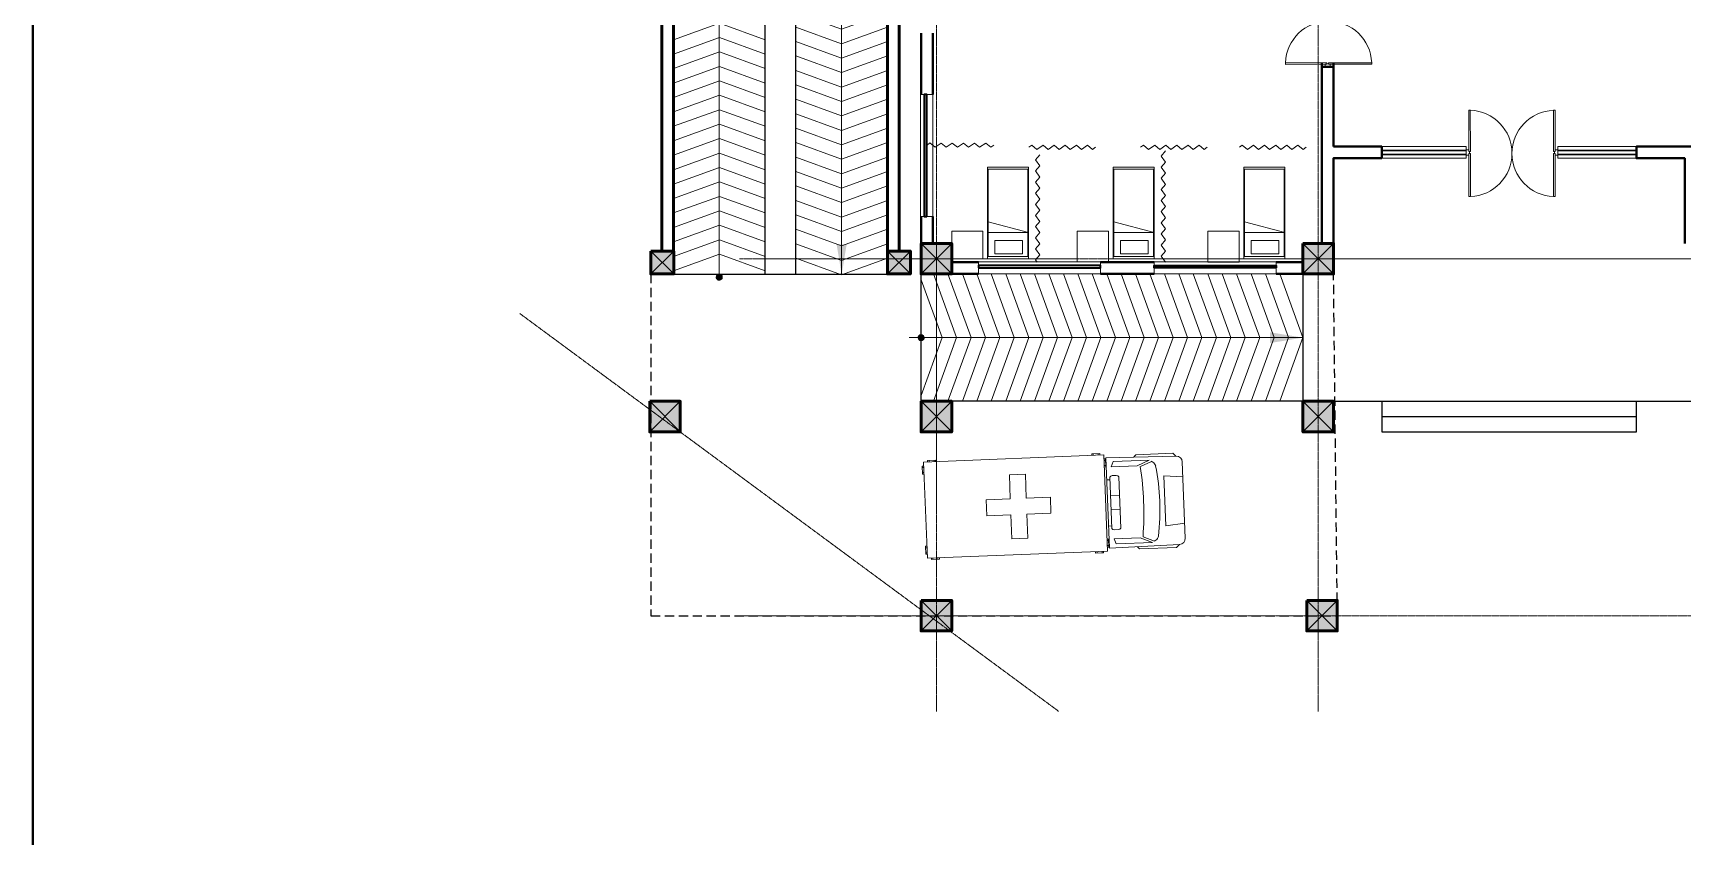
# Model space of a CAD drawing. Header units: millimetres. Extents: x 2399484 to 3337895, y 3598750 to 3969149.
# Drawn here: x 2419715 to 2452107, y 3743157 to 3758939 of the extents above; entities that cross this region are included whole.
import ezdxf

# ---------------------------------------------------------------- set-up
doc = ezdxf.new("R2010")
doc.units = ezdxf.units.MM
doc.header["$MEASUREMENT"] = 0
doc.linetypes.add('CENTER', pattern=[2, 1.25, -0.25, 0.25, -0.25])
doc.linetypes.add('DASHED', pattern=[0.75, 0.5, -0.25])
for name, color, linetype, lineweight in [('0newfurnture', 30, 'Continuous', 15), ('centreline', 52, 'CENTER', 5), ('Column-0.5', 14, 'Continuous', 50), ('Dimension- 0.15', 114, 'Continuous', 15), ('door', 41, 'Continuous', 5), ('Door Opening-0.09', 253, 'Continuous', 9), ('Furniture Hospital-0.09', 44, 'Continuous', 9), ('Hatch', 9, 'Continuous', 9), ('hatch-1', 53, 'Continuous', 15), ('Sill Level', 140, 'Continuous', 20), ('stairs', 6, 'Continuous', 25), ('WALL 0.2', 7, 'Continuous', 20), ('wall 0.4', 7, 'Continuous', 40), ('Wall-0.5', 7, 'Continuous', 50), ('WINDOW', 152, 'Continuous', 30), ('Windows Plan', 152, 'Continuous', 35)]:
    doc.layers.add(name, color=color, linetype=linetype, lineweight=lineweight)
doc.styles.get("Standard").update_dxf_attribs({"font": 'arial.ttf'})
doc.linetypes.add('ZIGZAG', pattern='A,0.0001,-0.2,[131,ltypeshp.shx,S=0.2,R=0,X=-0.2,Y=0],-0.4,[131,ltypeshp.shx,S=0.2,R=180,X=0.2,Y=0],-0.2', length=0.8001)
doc.dimstyles.get("Standard").update_dxf_attribs({"dimtxt": 500, "dimasz": 100, "dimexe": 100, "dimexo": 200, "dimgap": 0.09, "dimtad": 0, "dimtoh": 1, "dimdec": 0, "dimzin": 0, "dimdsep": 46, "dimtxsty": 'Standard', "dimblk": 'DOT', "dimcen": 0, "dimclrd": 256, "dimclre": 256, "dimclrt": 256, "dimadec": 0, "dimazin": 0, "dimtfac": 1, "dimtdec": 0, "dimtofl": 0, "dimtmove": 0, "dimatfit": 3, "dimfxl": 1, "dimtolj": 1, "dimtzin": 0, "dimlwd": -1, "dimlwe": -1, "dimarcsym": 1})

# ---------------------------------------------------------------- blocks, each defined once
blk = doc.blocks.new('A$C01AF3ADE')
at = {"layer": 'Furniture Hospital-0.09'}
for p, q in [((135, 990), (55, 990)), ((55, 990), (55, 975)), ((70, 990), (70, 975)), ((120, 975), (120, 990)), ((135, 975), (135, 990)), ((1695, 975), (1695, 990)), ((1695, 990), (1775, 990)), ((1710, 975), (1710, 990)), ((1760, 990), (1760, 975)), ((1775, 990), (1775, 975)), ((0, 935), (0, 855)), ((15, 935), (0, 935)), ((15, 920), (0, 920)), ((0, 870), (15, 870)), ((0, 855), (15, 855)), ((15, 975), (1815, 975)), ((15, 15), (15, 975)), ((1815, 975), (1815, 15)), ((1815, 935), (1830, 935)), ((1815, 920), (1830, 920)), ((1830, 870), (1815, 870)), ((1830, 855), (1815, 855)), ((1830, 935), (1830, 855)), ((1835, 945), (2536, 936)), ((1835, 45), (1835, 945)), ((1885, 855), (1905, 905)), ((2145, 855), (1885, 855)), ((1905, 905), (2265, 905)), ((2115, 945), (2135, 965)), ((2135, 965), (2505, 965)), ((2265, 905), (2145, 855)), ((2175, 845), (2288, 893)), ((2285, 895), (2301, 885)), ((2505, 965), (2534, 936)), ((2595, 876), (2595, 114)), ((865, 815), (1025, 815)), ((865, 575), (865, 815)), ((1025, 815), (1025, 575)), ((1835, 725), (1865, 725)), ((1865, 751), (1875, 761)), ((1865, 750), (1865, 240)), ((1875, 761), (1890, 766)), ((1890, 766), (1930, 766)), ((1945, 761), (1930, 766)), ((1955, 751), (1945, 761)), ((1955, 750), (1955, 240)), ((2405, 745), (2595, 725)), ((2405, 745), (2405, 245)), ((625, 575), (865, 575)), ((625, 415), (625, 575)), ((1025, 575), (1265, 575)), ((1265, 575), (1265, 415)), ((1955, 565), (1865, 565)), ((865, 415), (625, 415)), ((865, 175), (865, 415)), ((1025, 415), (1025, 175)), ((1265, 415), (1025, 415)), ((1955, 425), (1865, 425)), ((1025, 175), (865, 175)), ((1835, 265), (1865, 265)), ((1865, 240), (1875, 230)), ((1875, 230), (1890, 225)), ((1890, 225), (1930, 225)), ((1945, 230), (1930, 225)), ((1955, 240), (1945, 230)), ((2405, 245), (2595, 265)), ((0, 135), (15, 135)), ((0, 55), (0, 135)), ((0, 120), (15, 120)), ((15, 70), (0, 70)), ((15, 55), (0, 55)), ((1815, 15), (15, 15)), ((55, 0), (55, 15)), ((135, 0), (55, 0)), ((70, 0), (70, 15)), ((120, 15), (120, 0)), ((135, 15), (135, 0)), ((1695, 15), (1695, 0)), ((1695, 0), (1775, 0)), ((1710, 15), (1710, 0)), ((1760, 0), (1760, 15)), ((1775, 0), (1775, 15)), ((1830, 135), (1815, 135)), ((1830, 120), (1815, 120)), ((1815, 70), (1830, 70)), ((1815, 55), (1830, 55)), ((1830, 55), (1830, 135)), ((1835, 45), (2536, 54)), ((1885, 135), (1905, 85)), ((2145, 135), (1885, 135)), ((1905, 85), (2265, 85)), ((2115, 45), (2135, 25)), ((2135, 25), (2505, 25)), ((2265, 85), (2145, 135)), ((2175, 145), (2288, 97)), ((2285, 95), (2301, 105)), ((2505, 25), (2534, 54))]:
    blk.add_line(p, q, dxfattribs=at)
for centre, radius, start, end in [((-878, 495), 3072, 353.459, 6.541), ((2269, 834), 60, 10.7953, 57.5288), ((103, 495), 2252, 351.0441, 8.9559), ((2535, 876), 60, 0, 89.2462), ((2269, 156), 60, 302.4712, 349.2047), ((2535, 114), 60, 270.7538, 0)]:
    blk.add_arc(centre, radius, start, end, dxfattribs=at)
blk = doc.blocks.new('BED')
at = {"layer": 'Furniture Hospital-0.09'}
for p, q in [((-2.12, 0.475), (-2.12, -0.475)), ((-2.12, -0.475), (-2.12, 0.475)), ((-0.008, 0.475), (-2.12, 0.475)), ((-2.07, 0.475), (-2.07, -0.475)), ((-0.058, 0.455), (-2.07, 0.455)), ((-0.855, -0.455), (-0.61, 0.475)), ((-0.61, 0.475), (-0.61, -0.455)), ((-0.058, -0.475), (-0.058, 0.475)), ((-0.008, -0.475), (-0.008, 0.475)), ((-0.425, 0.336), (-0.426, -0.303)), ((-0.425, 0.336), (-0.121, 0.336)), ((-0.121, -0.303), (-0.121, 0.336)), ((-0.426, -0.303), (-0.121, -0.303)), ((-2.12, -0.475), (-0.008, -0.475)), ((-2.07, -0.455), (-0.058, -0.455))]:
    blk.add_line(p, q, dxfattribs=at)
blk = doc.blocks.new('MAIN DOOR')
at = {"layer": 'door', "ltscale": 1000}
for points in [[(2313.5, 188.5), (2347.4, 188.5), (2347.4, 187.3), (2313.5, 187.3)], [(2381.3, 188.5), (2348.9, 188.5), (2348.9, 187.3), (2381.3, 187.3)]]:
    blk.add_lwpolyline(points, close=True, dxfattribs=at)
for points in [[(2346.1, 190.6), (2346.1, 188.5)], [(2348.9, 188.1), (2347.4, 188.1), (2347.4, 188.5), (2346.1, 188.5), (2346.1, 190.6), (2350.2, 190.6)], [(2347.4, 188.1), (2348.9, 188.1), (2348.9, 188.5), (2350.2, 188.5), (2350.2, 190.6), (2346.1, 190.6)], [(2350.2, 190.6), (2350.2, 188.5)], [(2313.4, 120.7), (2347.3, 120.7), (2347.3, 121.9), (2313.4, 121.9), (2313.4, 120.7)], [(2348.8, 121.1), (2347.3, 121.1), (2347.3, 120.7), (2346, 120.7), (2346, 118.6), (2350.1, 118.6)], [(2347.3, 121.1), (2348.8, 121.1), (2348.8, 120.7), (2350.1, 120.7), (2350.1, 118.6), (2346, 118.6)], [(2346, 118.6), (2346, 120.7)], [(2381.3, 120.7), (2348.8, 120.7), (2348.8, 121.9), (2381.3, 121.9), (2381.3, 120.7)], [(2350.1, 118.6), (2350.1, 120.7)]]:
    blk.add_lwpolyline(points, dxfattribs=at)
at = {"layer": 'Door Opening-0.09', "ltscale": 1000}
for centre, start, end in [((2347.4, 188.5), 182.1168, 357.8826), ((2347.3, 120.7), 2.1167, 177.8826)]:
    blk.add_arc(centre, 33.9, start, end, dxfattribs=at)
at = {"layer": 'WINDOW', "ltscale": 5}
blk.add_line((2350.1, 190.6), (2350.1, 190.6), dxfattribs=at)
blk = doc.blocks.new('_Dot')
at = {"color": 0, "linetype": 'ByBlock', "lineweight": -2}
blk.add_line((-0.5, 0), (-1, 0), dxfattribs=at)
at = {"color": 0, "linetype": 'ByBlock', "lineweight": -3, "const_width": 0.5}
blk.add_lwpolyline([(-0.25, 0, 1), (0.25, 0, 1)], format="xyb", close=True, dxfattribs=at)
blk = doc.blocks.new('2ft column')
at = {"layer": 'Hatch', "ltscale": 5}
h = blk.add_hatch(color=256, dxfattribs=at)
h.dxf.hatch_style = 1
h.paths.add_polyline_path([(2207385, 4176559), (2207985, 4176559), (2207985, 4175959), (2207385, 4175959)])
at = {"layer": 'Column-0.5', "ltscale": 5}
blk.add_lwpolyline([(2207385, 4176559), (2207985, 4176559), (2207985, 4175959), (2207385, 4175959)], close=True, dxfattribs=at)
at = {"layer": 'Defpoints', "ltscale": 5}
for points in [[(2207985, 4176559), (2207385, 4175959)], [(2207985, 4175959), (2207385, 4176559)]]:
    blk.add_lwpolyline(points, dxfattribs=at)
blk = doc.blocks.new('main grid')
at = {"layer": 'centreline', "ltscale": 5}
for p, q in [((2518911, 4018930), (2518911, 3987284)), ((2526411, 4018930), (2526411, 3987284)), ((2559388, 3996172), (2515045, 3996172)), ((2559988, 3996172), (2515645, 3996172)), ((2533911, 3989164), (2515100, 3989164))]:
    blk.add_line(p, q, dxfattribs=at)
blk.add_lwpolyline([(2510725, 3995097), (2521316, 3987284)], dxfattribs=at)
at = {"layer": 'Hatch'}
for p in [(311226, -180087), (318726, -180087), (305895, -183187), (311226, -183187), (318726, -183187), (311226, -187095), (318801, -187095)]:
    blk.add_blockref('2ft column', p, dxfattribs=at)
blk = doc.blocks.new('w1')
at = {"layer": 'Sill Level'}
blk.add_lwpolyline([(2460641, 3827503), (2460641, 3825103), (2460401, 3825103), (2460401, 3827503)], close=True, dxfattribs=at)
at = {"layer": 'Windows Plan'}
blk.add_lwpolyline([(2460521, 3825103), (2460521, 3827503), (2460473, 3827503), (2460473, 3825103)], close=True, dxfattribs=at)
blk = doc.blocks.new('RAMP23')
at = {"layer": 'Dimension- 0.15', "ltscale": 5}
h = blk.add_hatch(dxfattribs=at)
h.set_pattern_fill('ANSI31', color=256, scale=25.555556, angle=90)
h.set_pattern_definition([(135, (1623697.9227, 1877740.101), (-2.258813329, -2.258813329), [])])
h.paths.add_polyline_path([(2418321, 3996255), (2418380, 3996255), (2418380, 3996196, -0.414214)])
h.paths.add_polyline_path([(2418321, 3996255, -0.414214), (2418380, 3996314), (2418380, 3996255)])
h.paths.add_polyline_path([(2418380, 3996255), (2418380, 3996314, -0.414214), (2418439, 3996255)])
h.paths.add_polyline_path([(2418380, 3996196), (2418380, 3996255), (2418439, 3996255, -0.414214)])
blk.add_lwpolyline([(2418984, 4012016), (2418984, 4013523), (2420784, 4013523), (2420784, 4012700)], dxfattribs=at)
blk.add_circle((2418380, 3996255), 59.1, dxfattribs=at)
at = {"layer": 'hatch-1', "color": 4, "lineweight": 0, "ltscale": 5}
for points in [[(2417484, 4012256), (2418384, 4012583), (2419284, 4012256)], [(2419884, 4012503), (2420784, 4012177), (2421684, 4012503)], [(2420447, 4012583), (2420784, 4012460), (2421122, 4012583)], [(2417484, 4011973), (2418384, 4012299), (2419284, 4011973)], [(2419884, 4012220), (2420784, 4011893), (2421684, 4012220)], [(2417484, 4011689), (2418384, 4012016), (2419284, 4011689)], [(2417484, 4011406), (2418384, 4011732), (2419284, 4011406)], [(2419782, 4011938), (2420784, 4011574), (2421787, 4011938)], [(2419884, 4011936), (2420784, 4011610), (2421684, 4011936)], [(2417484, 4011122), (2418384, 4011449), (2419284, 4011122)], [(2419884, 4011653), (2420784, 4011326), (2421684, 4011653)], [(2417484, 4010839), (2418384, 4011165), (2419284, 4010839)], [(2419884, 4011369), (2420784, 4011043), (2421684, 4011369)], [(2419884, 4011086), (2420784, 4010759), (2421684, 4011086)], [(2417484, 4010555), (2418384, 4010882), (2419284, 4010555)], [(2419884, 4010802), (2420784, 4010476), (2421684, 4010802)], [(2417484, 4010272), (2418384, 4010598), (2419284, 4010272)], [(2419884, 4010519), (2420784, 4010192), (2421684, 4010519)], [(2417484, 4009988), (2418384, 4010315), (2419284, 4009988)], [(2419884, 4010235), (2420784, 4009909), (2421684, 4010235)], [(2417484, 4009705), (2418384, 4010031), (2419284, 4009705)], [(2419884, 4009952), (2420784, 4009625), (2421684, 4009952)], [(2417484, 4009421), (2418384, 4009748), (2419284, 4009421)], [(2417484, 4009138), (2418384, 4009464), (2419284, 4009138)], [(2419884, 4009668), (2420784, 4009342), (2421684, 4009668)], [(2417484, 4008854), (2418384, 4009181), (2419284, 4008854)], [(2419884, 4009385), (2420784, 4009058), (2421684, 4009385)], [(2417484, 4008571), (2418384, 4008897), (2419284, 4008571)], [(2419884, 4009101), (2420784, 4008775), (2421684, 4009101)], [(2419884, 4008818), (2420784, 4008491), (2421684, 4008818)], [(2417484, 4008287), (2418384, 4008614), (2419284, 4008287)], [(2419884, 4008534), (2420784, 4008208), (2421684, 4008534)], [(2417484, 4008004), (2418384, 4008330), (2419284, 4008004)], [(2419884, 4008251), (2420784, 4007924), (2421684, 4008251)], [(2417484, 4007721), (2418384, 4008047), (2419284, 4007721)], [(2419884, 4007967), (2420784, 4007641), (2421684, 4007967)], [(2417484, 4007437), (2418384, 4007763), (2419284, 4007437)], [(2419884, 4007684), (2420784, 4007357), (2421684, 4007684)], [(2417484, 4007154), (2418384, 4007480), (2419284, 4007154)], [(2417484, 4006870), (2418384, 4007196), (2419284, 4006870)], [(2419884, 4007400), (2420784, 4007074), (2421684, 4007400)], [(2417484, 4006587), (2418384, 4006913), (2419284, 4006587)], [(2419884, 4007117), (2420784, 4006791), (2421684, 4007117)], [(2417484, 4006303), (2418384, 4006629), (2419284, 4006303)], [(2419884, 4006833), (2420784, 4006507), (2421684, 4006833)], [(2419884, 4006550), (2420784, 4006224), (2421684, 4006550)], [(2417484, 4006020), (2418384, 4006346), (2419284, 4006020)], [(2419884, 4006266), (2420784, 4005940), (2421684, 4006266)], [(2417484, 4005736), (2418384, 4006062), (2419284, 4005736)], [(2419884, 4005983), (2420784, 4005657), (2421684, 4005983)], [(2417484, 4005453), (2418384, 4005779), (2419284, 4005453)], [(2419884, 4005699), (2420784, 4005373), (2421684, 4005699)], [(2417484, 4005169), (2418384, 4005495), (2419284, 4005169)], [(2419884, 4005416), (2420784, 4005090), (2421684, 4005416)], [(2417484, 4004886), (2418384, 4005212), (2419284, 4004886)], [(2417484, 4004602), (2418384, 4004928), (2419284, 4004602)], [(2419884, 4005132), (2420784, 4004806), (2421684, 4005132)], [(2417484, 4004319), (2418384, 4004645), (2419284, 4004319)], [(2419884, 4004849), (2420784, 4004523), (2421684, 4004849)], [(2417484, 4004035), (2418384, 4004361), (2419284, 4004035)], [(2419884, 4004565), (2420784, 4004239), (2421684, 4004565)], [(2419884, 4004282), (2420784, 4003956), (2421684, 4004282)], [(2417484, 4003752), (2418384, 4004078), (2419284, 4003752)], [(2417484, 4003752), (2418384, 4004078), (2419284, 4003752)], [(2419884, 4003998), (2420784, 4003672), (2421684, 4003998)], [(2417484, 4003468), (2418384, 4003794), (2419284, 4003468)], [(2419884, 4003715), (2420784, 4003389), (2421684, 4003715)], [(2417484, 4003185), (2418384, 4003511), (2419284, 4003185)], [(2419884, 4003431), (2420784, 4003105), (2421684, 4003431)], [(2417484, 4002901), (2418384, 4003228), (2419284, 4002901)], [(2419884, 4003148), (2420784, 4002822), (2421684, 4003148)], [(2417484, 4002618), (2418384, 4002944), (2419284, 4002618)], [(2417484, 4002334), (2418384, 4002661), (2419284, 4002334)], [(2419884, 4002864), (2420784, 4002538), (2421684, 4002864)], [(2417484, 4002051), (2418384, 4002377), (2419284, 4002051)], [(2419884, 4002581), (2420784, 4002255), (2421684, 4002581)], [(2417484, 4001767), (2418384, 4002094), (2419284, 4001767)], [(2419884, 4002298), (2420784, 4001971), (2421684, 4002298)], [(2419884, 4002014), (2420784, 4001688), (2421684, 4002014)], [(2417484, 4001484), (2418384, 4001810), (2419284, 4001484)], [(2419884, 4001731), (2420784, 4001404), (2421684, 4001731)], [(2417484, 4001200), (2418384, 4001527), (2419284, 4001200)], [(2419884, 4001447), (2420784, 4001121), (2421684, 4001447)], [(2417484, 4000917), (2418384, 4001243), (2419284, 4000917)], [(2419884, 4001164), (2420784, 4000837), (2421684, 4001164)], [(2417484, 4000633), (2418384, 4000960), (2419284, 4000633)], [(2419884, 4000880), (2420784, 4000554), (2421684, 4000880)], [(2417484, 4000350), (2418384, 4000676), (2419284, 4000350)], [(2417484, 4000066), (2418384, 4000393), (2419284, 4000066)], [(2419884, 4000597), (2420784, 4000270), (2421684, 4000597)], [(2417484, 3999783), (2418384, 4000109), (2419284, 3999783)], [(2419884, 4000313), (2420784, 3999987), (2421684, 4000313)], [(2417484, 3999499), (2418384, 3999826), (2419284, 3999499)], [(2419884, 4000030), (2420784, 3999703), (2421684, 4000030)], [(2419884, 3999746), (2420784, 3999420), (2421684, 3999746)], [(2417484, 3999216), (2418384, 3999542), (2419284, 3999216)], [(2419884, 3999463), (2420784, 3999136), (2421684, 3999463)], [(2417484, 3998932), (2418384, 3999259), (2419284, 3998932)], [(2419884, 3999179), (2420784, 3998853), (2421684, 3999179)], [(2417484, 3998649), (2418384, 3998975), (2419284, 3998649)], [(2419884, 3998896), (2420784, 3998569), (2421684, 3998896)], [(2417484, 3998365), (2418384, 3998692), (2419284, 3998365)], [(2419884, 3998612), (2420784, 3998286), (2421684, 3998612)], [(2417484, 3998082), (2418384, 3998408), (2419284, 3998082)], [(2417484, 3997798), (2418384, 3998125), (2419284, 3997798)], [(2419884, 3998329), (2420784, 3998002), (2421684, 3998329)], [(2417484, 3997515), (2418384, 3997841), (2419284, 3997515)], [(2419884, 3998045), (2420784, 3997719), (2421684, 3998045)], [(2417484, 3997231), (2418384, 3997558), (2419284, 3997231)], [(2419884, 3997762), (2420784, 3997435), (2421684, 3997762)], [(2419884, 3997478), (2420784, 3997152), (2421684, 3997478)], [(2417484, 3996948), (2418384, 3997274), (2419284, 3996948)], [(2419884, 3997195), (2420784, 3996868), (2421684, 3997195)], [(2417484, 3996664), (2418384, 3996991), (2419284, 3996664)], [(2419884, 3996911), (2420784, 3996585), (2421684, 3996911)], [(2417484, 3996381), (2418384, 3996707), (2419284, 3996381)], [(2417484, 3996381), (2418384, 3996707), (2419284, 3996381)], [(2419884, 3996628), (2420784, 3996301), (2421684, 3996628)]]:
    blk.add_lwpolyline(points, dxfattribs=at)
at = {"layer": 'stairs', "ltscale": 5}
for points in [[(2417484, 4012583), (2421684, 4012583)], [(2419284, 3996313), (2419284, 4012583)], [(2419884, 3996313), (2419884, 4012583)], [(2417484, 3996313), (2421684, 3996313)]]:
    blk.add_lwpolyline(points, dxfattribs=at)
at = {"layer": 'WALL 0.2', "ltscale": 5}
for points in [[(2417484, 4014613), (2421684, 4014613)], [(2417484, 4014383), (2421684, 4014383)]]:
    blk.add_lwpolyline(points, dxfattribs=at)
at = {"layer": 'Wall-0.5', "ltscale": 5}
for points in [[(2417254, 3996768), (2417484, 3996768), (2417484, 4014613), (2417254, 4014613)], [(2421684, 3996768), (2421914, 3996768), (2421914, 4014613), (2421684, 4014613)]]:
    blk.add_lwpolyline(points, close=True, dxfattribs=at)
at = {"layer": 'Hatch', "xscale": 0.75, "yscale": 0.75, "zscale": 0.75}
for p in [(761496, 880614), (766146, 880614), (761496, 873271), (766146, 873271), (761496, 864349), (766146, 864349)]:
    blk.add_blockref('2ft column', p, dxfattribs=at)
at = {"layer": 'Dimension- 0.15', "ltscale": 5}
for points, override in [([(2420784, 3996301), (2420784, 4012700)], {"dimasz": 600, "dimfxl": 500, "dimfxlon": 1}), ([(2418384, 4012016), (2418380, 3996313)], {"dimasz": 600, "dimgap": 0.09, "dimtad": 0, "dimfxl": 500, "dimfxlon": 1})]:
    blk.add_leader(points, dimstyle='Standard', override=override, dxfattribs=at)
blk = doc.blocks.new('TSK')
at = {"layer": 'Dimension- 0.15', "ltscale": 5}
blk.add_lwpolyline([(2428774, 3988106), (2428774, 3981360)], dxfattribs=at)
at = {"layer": 'hatch-1', "color": 4, "lineweight": 0, "ltscale": 5}
for points in [[(2427524, 3988644), (2428774, 3989097), (2430024, 3988644)], [(2427524, 3988360), (2428774, 3988814), (2430024, 3988360)], [(2427524, 3988077), (2428774, 3988530), (2430024, 3988077)], [(2427524, 3987793), (2428774, 3988247), (2430024, 3987793)], [(2427524, 3987510), (2428774, 3987963), (2430024, 3987510)], [(2427524, 3987226), (2428774, 3987680), (2430024, 3987226)], [(2427524, 3986943), (2428774, 3987396), (2430024, 3986943)], [(2427524, 3986659), (2428774, 3987113), (2430024, 3986659)], [(2427524, 3986376), (2428774, 3986829), (2430024, 3986376)], [(2427524, 3986092), (2428774, 3986546), (2430024, 3986092)], [(2427524, 3985809), (2428774, 3986262), (2430024, 3985809)], [(2427524, 3985525), (2428774, 3985979), (2430024, 3985525)], [(2427524, 3985242), (2428774, 3985695), (2430024, 3985242)], [(2427524, 3984959), (2428774, 3985412), (2430024, 3984959)], [(2427524, 3984675), (2428774, 3985128), (2430024, 3984675)], [(2427524, 3984392), (2428774, 3984845), (2430024, 3984392)], [(2427524, 3984108), (2428774, 3984561), (2430024, 3984108)], [(2427524, 3983825), (2428774, 3984278), (2430024, 3983825)], [(2427524, 3983541), (2428774, 3983994), (2430024, 3983541)], [(2427524, 3983258), (2428774, 3983711), (2430024, 3983258)], [(2427524, 3982974), (2428774, 3983427), (2430024, 3982974)], [(2427524, 3982691), (2428774, 3983144), (2430024, 3982691)], [(2427524, 3982407), (2428774, 3982860), (2430024, 3982407)], [(2427524, 3982124), (2428774, 3982577), (2430024, 3982124)], [(2427524, 3981840), (2428774, 3982293), (2430024, 3981840)], [(2427636, 3981597), (2428774, 3982010), (2429912, 3981597)]]:
    blk.add_lwpolyline(points, dxfattribs=at)
at = {"layer": 'Dimension- 0.15', "ltscale": 5}
blk.add_leader([(2428774, 3989097), (2428774, 3981360)], dimstyle='Standard', override={"dimasz": 650, "dimgap": 0.09, "dimtad": 0, "dimfxl": 500, "dimfxlon": 1}, dxfattribs=at)

msp = doc.modelspace()

# ---------------------------------------------------------------- hatches: boundary and pattern name
at = {"layer": 'Dimension- 0.15', "ltscale": 5}
h = msp.add_hatch(dxfattribs=at)
h.set_pattern_fill('ANSI31', color=256, scale=25.555556)
h.set_pattern_definition([(45, (318645.8875, 4548169.11), (-2.258813329, 2.258813329), [])])
h.paths.add_polyline_path([(2437161, 3752900.1), (2437161, 3752959.2), (2437101.9, 3752959.2, 0.4142136)])
h.paths.add_polyline_path([(2437161, 3752900.1, 0.4142136), (2437220.2, 3752959.2), (2437161, 3752959.2)])
h.paths.add_polyline_path([(2437161, 3752959.2), (2437220.2, 3752959.2, 0.4142136), (2437161, 3753018.4)])
h.paths.add_polyline_path([(2437101.9, 3752959.2), (2437161, 3752959.2), (2437161, 3753018.4, 0.4142136)])

# ---------------------------------------------------------------- linework, layer by layer
at = {"layer": 'centreline', "ltscale": 5}
for p, q in [((2437461, 3754809.2), (2437461, 3749636.6)), ((2440228.9, 3754509.2), (2434194.8, 3754509.2)), ((2441740.1, 3754509.2), (2440842.2, 3754509.2)), ((2484429.1, 3754509.2), (2441909.5, 3754509.2))]:
    msp.add_line(p, q, dxfattribs=at)
at = {"layer": 'Dimension- 0.15', "ltscale": 5}
msp.add_circle((2437161, 3752959.2), 59.1, dxfattribs=at)
at = {"layer": 'Furniture Hospital-0.09'}
for points in [[(2438286, 3754439.2), (2437761, 3754439.2), (2437761, 3755052.6), (2438374.4, 3755052.6), (2438374.4, 3754509.2)], [(2440228.9, 3754439.2), (2440228.9, 3755052.6), (2440842.2, 3755052.6), (2440842.2, 3754439.2), (2440686, 3754439.2)]]:
    msp.add_lwpolyline(points, dxfattribs=at)
msp.add_lwpolyline([(2442795.6, 3755052.6), (2443409, 3755052.6), (2443409, 3754439.2), (2442795.6, 3754439.2)], close=True, dxfattribs=at)
at = {"layer": 'stairs', "linetype": 'DASHED', "ltscale": 366}
msp.add_lwpolyline([(2431849.8, 3754209.2), (2431849.8, 3747501), (2445336, 3747501), (2445261, 3754324.2)], dxfattribs=at)
at = {"layer": 'stairs', "ltscale": 5}
for points in [[(2444661, 3751709.2), (2437161, 3751709.2), (2437161, 3754209.2)], [(2444661, 3754209.2), (2444661, 3751709.2), (2460411, 3751709.2)], [(2446211, 3751709.2), (2446211, 3751109.2), (2451211, 3751109.2), (2451211, 3751709.2)], [(2446211, 3751409.2), (2451211, 3751409.2)]]:
    msp.add_lwpolyline(points, dxfattribs=at)
at = {"layer": 'WALL 0.2', "ltscale": 5}
for points in [[(2446211, 3756709.2), (2447867, 3756709.2)], [(2446211, 3756479.2), (2447867, 3756479.2)], [(2447867, 3756709.2), (2447867, 3756479.2)], [(2449667, 3756709.2), (2451211, 3756709.2)], [(2449667, 3756709.2), (2449667, 3756479.2)], [(2449667, 3756479.2), (2451211, 3756479.2)]]:
    msp.add_lwpolyline(points, dxfattribs=at)
at = {"layer": 'wall 0.4', "ltscale": 5}
for p, q in [((2445031, 3754809.2), (2445031, 3758337.5)), ((2445031, 3758272), (2445261, 3758272)), ((2445261, 3758337.5), (2445261, 3756709.2)), ((2446211, 3756709.2), (2445261, 3756709.2)), ((2446211, 3756479.2), (2446211, 3756709.2))]:
    msp.add_line(p, q, dxfattribs=at)
msp.add_lwpolyline([(2419715.1, 3786495), (2617775.6, 3786495), (2617775.6, 3708180), (2419715.1, 3708180)], close=True, dxfattribs=at)
for points in [[(2437161, 3758939.2), (2437161, 3757734.2)], [(2437391, 3758939.2), (2437391, 3757734.2)], [(2446211, 3756479.2), (2445261, 3756479.2), (2445261, 3754809.2)], [(2452391, 3754809.2), (2452391, 3756709.2), (2451211, 3756709.2), (2451211, 3756479.2), (2452161, 3756479.2), (2452161, 3754809.2)], [(2437161, 3755334.2), (2437161, 3754809.2)], [(2437391, 3755334.2), (2437391, 3754809.2)], [(2437761, 3754439.2), (2438286, 3754439.2)], [(2437761, 3754209.2), (2438286, 3754209.2)], [(2440686, 3754439.2), (2441736, 3754439.2)], [(2440686, 3754209.2), (2441736, 3754209.2)], [(2444136, 3754439.2), (2444661, 3754439.2)], [(2444136, 3754209.2), (2444661, 3754209.2)]]:
    msp.add_lwpolyline(points, dxfattribs=at)
at = {"layer": 'WINDOW', "linetype": 'ZIGZAG', "lineweight": 20, "ltscale": 0.5}
for points in [[(2437278.7, 3756739.2), (2437334.5, 3756781.7), (2437435.5, 3756696.7), (2437555.3, 3756779.6), (2437653.9, 3756696.7), (2437773.7, 3756779.6), (2437872.3, 3756696.7), (2437992.1, 3756779.6), (2438090.7, 3756696.7), (2438210.5, 3756779.6), (2438309.1, 3756696.7), (2438428.9, 3756779.6), (2438527.5, 3756696.7), (2438589, 3756739.2)], [(2439278.7, 3756696.7), (2439334.5, 3756739.1), (2439435.5, 3756654.1), (2439555.3, 3756737), (2439653.9, 3756654.1), (2439773.7, 3756737), (2439872.3, 3756654.1), (2439992.1, 3756737), (2440090.7, 3756654.1), (2440210.5, 3756737), (2440309.1, 3756654.1), (2440428.9, 3756737), (2440527.5, 3756654.1), (2440589, 3756696.7)], [(2439490.1, 3756548.6), (2439407.1, 3756450.1), (2439490.1, 3756330.3), (2439407.1, 3756231.7), (2439490.1, 3756111.9), (2439407.1, 3756013.3), (2439490.1, 3755893.5), (2439407.1, 3755794.9), (2439490.1, 3755675.1), (2439405, 3755574), (2439492.1, 3755459.1), (2439407.1, 3755358.1), (2439490.1, 3755238.3), (2439407.1, 3755139.8), (2439490.1, 3755020), (2439407.1, 3754921.4), (2439490.1, 3754801.6), (2439407.1, 3754703), (2439490.1, 3754583.2), (2439407.1, 3754484.6), (2439438.6, 3754439.2)], [(2441472, 3756696.7), (2441527.9, 3756739.1), (2441628.9, 3756654.1), (2441748.7, 3756737), (2441847.3, 3756654.1), (2441967.1, 3756737), (2442065.7, 3756654.1), (2442185.5, 3756737), (2442284, 3756654.1), (2442403.8, 3756737), (2442502.4, 3756654.1), (2442622.2, 3756737), (2442720.8, 3756654.1), (2442782.3, 3756696.7)], [(2441958, 3756623.1), (2441875, 3756524.5), (2441958, 3756404.7), (2441875, 3756306.1), (2441958, 3756186.3), (2441875, 3756087.7), (2441958, 3755967.9), (2441875, 3755869.4), (2441958, 3755749.6), (2441872.9, 3755648.4), (2441960, 3755533.6), (2441875, 3755432.6), (2441958, 3755312.8), (2441875, 3755214.2), (2441958, 3755094.4), (2441875, 3754995.8), (2441958, 3754876), (2441875, 3754777.4), (2441958, 3754657.6), (2441875, 3754559), (2441958, 3754439.2)], [(2443413.4, 3756696.7), (2443469.3, 3756739.1), (2443570.3, 3756654.1), (2443690.1, 3756737), (2443788.7, 3756654.1), (2443908.5, 3756737), (2444007, 3756654.1), (2444126.8, 3756737), (2444225.4, 3756654.1), (2444345.2, 3756737), (2444443.8, 3756654.1), (2444563.6, 3756737), (2444662.2, 3756654.1), (2444723.7, 3756696.7)]]:
    msp.add_lwpolyline(points, dxfattribs=at)
at = {"layer": 'WINDOW', "ltscale": 5}
for points in [[(2446211, 3756634.2), (2447867, 3756634.2)], [(2446211, 3756554.2), (2447867, 3756554.2)], [(2449667, 3756634.2), (2451211, 3756634.2)], [(2449667, 3756554.2), (2451211, 3756554.2)]]:
    msp.add_lwpolyline(points, dxfattribs=at)

# ---------------------------------------------------------------- block references
at = {"layer": '0newfurnture', "ltscale": 5}
msp.add_blockref('main grid', (-81449.7, -241662.6), dxfattribs=at)
at = {"layer": 'Door Opening-0.09', "xscale": 24.99999476371197, "yscale": 24.99999476371197, "zscale": 24.99999476371197}
for p, rotation in [((2503845.3, 3763087.8), 180.049735942377), ((2452682.9, 3697894.9), 90.04973594237714)]:
    msp.add_blockref('MAIN DOOR', p, dxfattribs=dict(at, rotation=rotation))
at = {"layer": 'Furniture Hospital-0.09', "xscale": 851.8518518849082, "yscale": 851.8518518849082, "zscale": 851.8518518849082, "rotation": 269.9999999999999}
for p in [(2438867.6, 3754502.1), (2441335.5, 3754502.1), (2443902.2, 3754502.1)]:
    msp.add_blockref('BED', p, dxfattribs=at)
at = {"layer": 'Furniture Hospital-0.09', "ltscale": 6, "xscale": 1.967777777777831, "yscale": 1.967777777777831, "zscale": 1.967777777777831, "rotation": 2.243381542928415}
msp.add_blockref('A$C01AF3ADE', (2437255.9, 3748599), dxfattribs=at)
at = {"layer": 'wall 0.4'}
for name, p in [('RAMP23', (14815.5, -242108.7)), ('w1', (-23250, -69768.7))]:
    msp.add_blockref(name, p, dxfattribs=at)
at = {"layer": 'wall 0.4', "rotation": 270}
for name, p in [('TSK', (-1544436.1, 6181733.2)), ('w1', (-1386816.9, 6214850.3))]:
    msp.add_blockref(name, p, dxfattribs=at)
at = {"layer": 'wall 0.4', "xscale": -1, "rotation": 90}
msp.add_blockref('w1', (6269238.9, 6214850.3), dxfattribs=at)

doc.saveas('drawing.dxf')
